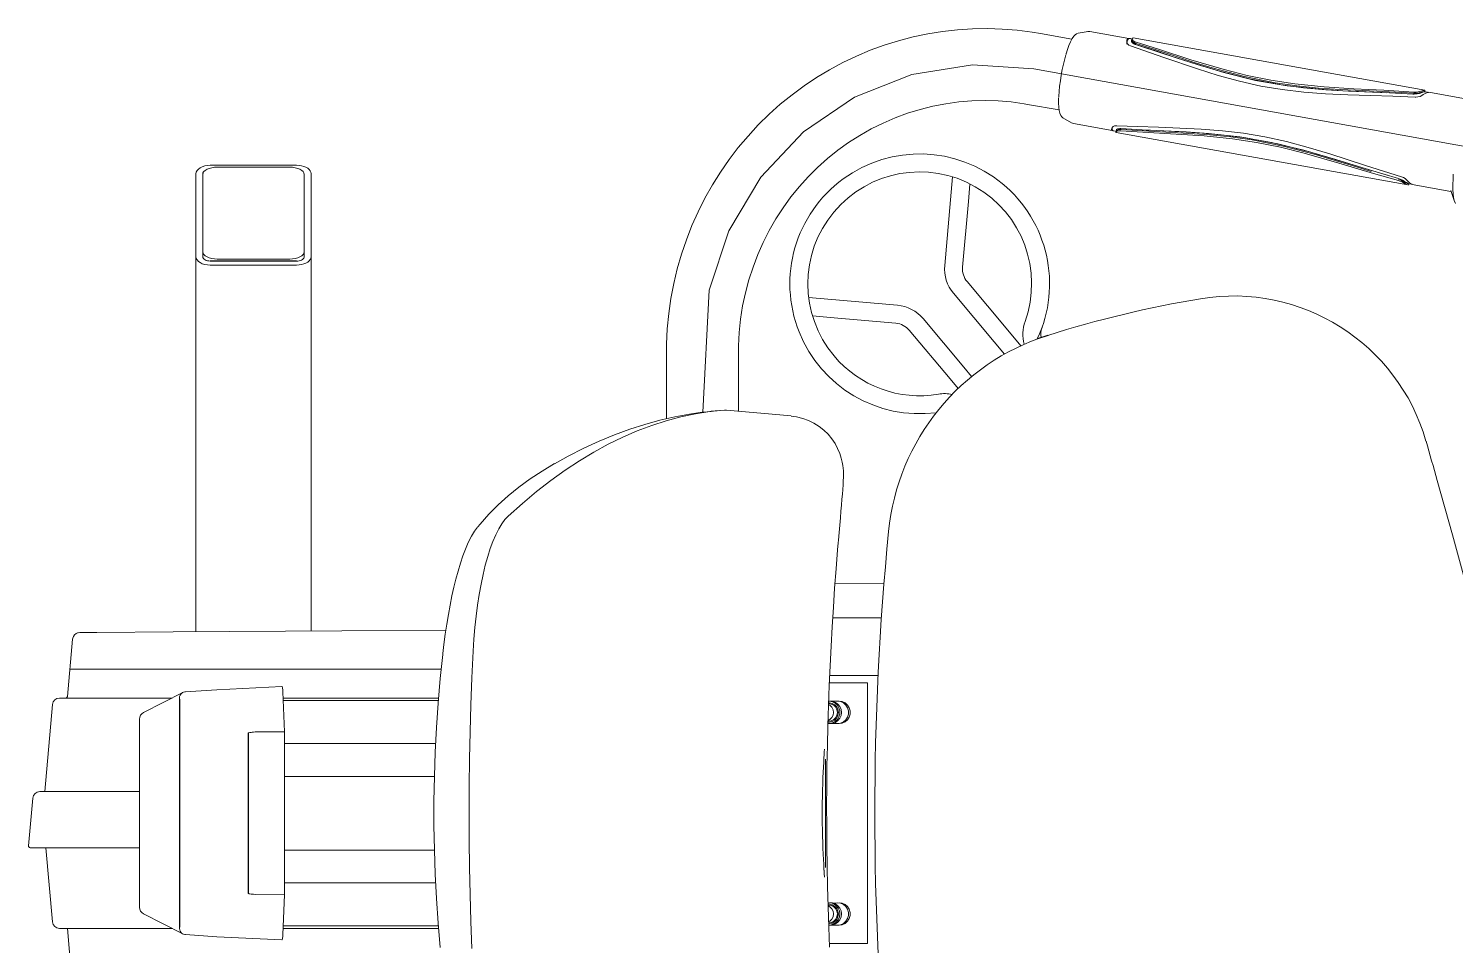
# Model space of a CAD drawing. Header units: millimetres. Extents: x -86 to 1114, y -52 to 545.
# Drawn here: x -86 to 458, y 196 to 545 of the extents above; entities that cross this region are included whole.
import ezdxf

# ---------------------------------------------------------------- set-up
doc = ezdxf.new("R2010")
doc.units = ezdxf.units.MM
doc.layers.add('ceco.net 103 stationary bike', color=7, linetype='Continuous')

msp = doc.modelspace()

# ---------------------------------------------------------------- linework, layer by layer
at = {"layer": 'ceco.net 103 stationary bike', "lineweight": 5}
for p, q in [((262.51, 544.37), (256.87, 543.47)), ((268.18, 545.01), (262.51, 544.37)), ((273.87, 545.38), (268.18, 545.01)), ((279.58, 545.47), (273.87, 545.38)), ((285.28, 545.29), (279.58, 545.47)), ((290.97, 544.84), (285.28, 545.29)), ((296.63, 544.11), (290.97, 544.84)), ((299.78, 543.59), (296.63, 544.11)), ((314.12, 543.69), (313.54, 543.48)), ((317.94, 544.38), (314.16, 543.7)), ((318.08, 544.4), (317.92, 544.35)), ((318.64, 544.35), (318.08, 544.4)), ((333.46, 541.72), (318.65, 544.38)), ((240.31, 539.15), (234.94, 537.18)), ((245.76, 540.85), (240.31, 539.15)), ((251.29, 542.29), (245.76, 540.85)), ((256.87, 543.47), (251.29, 542.29)), ((311.75, 541.44), (299.78, 543.59)), ((310.65, 539.07), (310.1, 537.55)), ((311.23, 540.44), (310.65, 539.07)), ((311.85, 541.64), (311.23, 540.44)), ((312.47, 542.56), (311.85, 541.64)), ((313.01, 543.12), (312.47, 542.56)), ((313.54, 543.48), (313.01, 543.12)), ((332.73, 540.17), (332.77, 541.1)), ((332.77, 539.96), (332.73, 540.17)), ((332.82, 540.5), (332.74, 539.55)), ((332.77, 541.1), (333.03, 541.64)), ((333.05, 539.51), (332.77, 539.96)), ((332.93, 541.05), (332.86, 540.71)), ((333.17, 541.43), (332.93, 541.05)), ((333.03, 541.64), (333.45, 541.69)), ((333.5, 539.14), (333.05, 539.51)), ((333.55, 541.64), (333.17, 541.43)), ((334.15, 538.84), (333.5, 539.14)), ((334, 541.62), (333.55, 541.64)), ((334.71, 541.49), (333.92, 541.64)), ((334.08, 541.57), (334, 541.62)), ((346.79, 534.49), (334.15, 538.84)), ((334.45, 541), (334.46, 541.02)), ((334.51, 540.71), (334.45, 541)), ((334.74, 540.14), (334.46, 540.5)), ((334.6, 540.49), (334.51, 540.71)), ((334.65, 540.26), (335.05, 539.88)), ((334.76, 541.7), (334.68, 541.27)), ((334.71, 541.27), (334.68, 541.21)), ((334.68, 541.21), (334.82, 540.68)), ((335.34, 539.72), (334.74, 540.14)), ((334.85, 541.87), (334.76, 541.63)), ((334.76, 541.63), (334.9, 541.12)), ((335.02, 540.42), (334.82, 540.68)), ((335.16, 541.9), (334.85, 541.87)), ((334.9, 541.12), (335.19, 540.8)), ((335.5, 540.1), (335.02, 540.42)), ((335.05, 539.88), (335.69, 539.56)), ((446.22, 521.96), (335.14, 541.91)), ((335.19, 540.8), (335.76, 540.47)), ((335.97, 539.46), (335.34, 539.72)), ((336.2, 539.82), (335.5, 540.1)), ((335.69, 539.56), (336.05, 539.44)), ((335.76, 540.47), (336.28, 540.28)), ((335.97, 539.46), (335.98, 539.47)), ((346.86, 535.9), (335.97, 539.46)), ((335.98, 539.47), (335.98, 539.47)), ((336.05, 539.44), (343.74, 536.96)), ((336.2, 539.82), (343.49, 537.5)), ((336.28, 540.28), (344.84, 537.58)), ((229.67, 534.97), (224.5, 532.5)), ((234.94, 537.18), (229.67, 534.97)), ((308.56, 531.91), (309.05, 533.9)), ((309.05, 533.9), (309.48, 535.47)), ((309.57, 535.87), (309.53, 535.73)), ((310.1, 537.55), (309.57, 535.87)), ((343.49, 537.5), (350.88, 535.07)), ((343.74, 536.96), (351.55, 534.38)), ((344.84, 537.58), (357.12, 533.61)), ((359.65, 530.12), (346.79, 534.49)), ((357.94, 532.25), (346.86, 535.9)), ((350.88, 535.07), (358.43, 532.6)), ((351.55, 534.38), (359.52, 531.79)), ((357.12, 533.61), (369.75, 529.82)), ((219.46, 529.79), (214.55, 526.84)), ((224.5, 532.5), (219.46, 529.79)), ((228.97, 519.38), (250.81, 528.03)), ((250.81, 528.03), (273.97, 531.66)), ((273.97, 531.66), (297.35, 530.1)), ((297.35, 530.1), (464.43, 500.09)), ((307.39, 525.61), (307.72, 527.72)), ((307.72, 527.72), (308.12, 529.84)), ((308.12, 529.84), (308.56, 531.91)), ((369.66, 528.69), (357.94, 532.25)), ((358.43, 532.6), (366.11, 530.22)), ((359.52, 531.79), (367.64, 529.32)), ((367.55, 527.64), (359.65, 530.12)), ((366.11, 530.22), (377.53, 527.15)), ((375.61, 525.43), (367.55, 527.64)), ((367.64, 529.32), (379.45, 526.28)), ((381.72, 525.71), (369.66, 528.69)), ((369.75, 529.82), (378.59, 527.59)), ((378.59, 527.59), (387.62, 525.76)), ((209.77, 523.66), (205.16, 520.26)), ((214.55, 526.84), (209.77, 523.66)), ((306.91, 521.55), (307.11, 523.53)), ((307.11, 523.53), (307.39, 525.61)), ((383.81, 523.58), (375.61, 525.43)), ((377.53, 527.15), (389.26, 524.77)), ((379.45, 526.28), (391.58, 524)), ((393.77, 523.63), (381.72, 525.71)), ((391.93, 522.23), (383.81, 523.58)), ((387.62, 525.76), (396.79, 524.38)), ((389.26, 524.77), (397.46, 523.63)), ((391.58, 524), (400.03, 522.94)), ((400.15, 521.27), (391.93, 522.23)), ((406.03, 522.33), (393.77, 523.63)), ((396.79, 524.38), (407.95, 523.28)), ((397.46, 523.63), (405.75, 522.83)), ((400.03, 522.94), (408.56, 522.19)), ((405.75, 522.83), (414.08, 522.27)), ((414.96, 521.76), (406.03, 522.33)), ((407.95, 523.28), (419.2, 522.56)), ((408.56, 522.19), (417.14, 521.68)), ((414.08, 522.27), (427.98, 521.59)), ((419.2, 522.56), (430.62, 521.97)), ((430.62, 521.97), (442.02, 521.29)), ((445.83, 521.94), (445.19, 521.79)), ((446.22, 521.96), (445.83, 521.94)), ((446.31, 521.84), (446.22, 521.96)), ((200.7, 516.64), (196.41, 512.81)), ((205.16, 520.26), (200.7, 516.64)), ((209.48, 506.11), (228.97, 519.38)), ((258.81, 515.89), (263.73, 516.84)), ((263.73, 516.84), (268.69, 517.52)), ((268.69, 517.52), (273.69, 517.93)), ((273.69, 517.93), (278.69, 518.06)), ((278.69, 518.06), (283.7, 517.92)), ((283.7, 517.92), (288.69, 517.51)), ((288.69, 517.51), (293.65, 516.83)), ((293.65, 516.83), (294.93, 516.61)), ((294.93, 516.61), (306.9, 514.46)), ((306.71, 518.58), (306.7, 517)), ((306.7, 517), (306.77, 515.57)), ((306.73, 519.03), (306.71, 518.58)), ((306.77, 519.37), (306.79, 519.68)), ((306.79, 519.68), (306.91, 521.55)), ((408.44, 520.65), (400.15, 521.27)), ((416.97, 520.24), (408.44, 520.65)), ((423.91, 521.33), (414.96, 521.76)), ((425.53, 519.95), (416.97, 520.24)), ((417.14, 521.68), (429.41, 521.11)), ((432.82, 520.94), (423.91, 521.33)), ((434.06, 519.68), (425.53, 519.95)), ((427.98, 521.59), (441.94, 520.82)), ((429.41, 521.11), (431.74, 520.98)), ((441.72, 520.47), (432.82, 520.94)), ((442.59, 519.36), (434.06, 519.68)), ((442.15, 520.46), (441.72, 520.47)), ((442.57, 520.81), (441.94, 520.82)), ((442.02, 521.29), (442.91, 521.28)), ((443.29, 520.57), (442.15, 520.46)), ((443.44, 520.89), (442.57, 520.81)), ((442.78, 519.36), (442.59, 519.36)), ((443.58, 519.43), (442.78, 519.36)), ((442.91, 521.28), (443.69, 521.37)), ((444.17, 520.8), (443.29, 520.57)), ((444.12, 521.04), (443.44, 520.89)), ((444.42, 519.65), (443.58, 519.43)), ((443.69, 521.37), (444.2, 521.49)), ((444.12, 521.04), (444.37, 521.13)), ((445.86, 521.33), (444.17, 520.8)), ((445.19, 521.79), (444.2, 521.49)), ((444.37, 521.13), (445.35, 521.42)), ((445.1, 519.99), (444.42, 519.65)), ((445.59, 520.3), (445.1, 519.99)), ((445.35, 521.42), (445.98, 521.53)), ((446.6, 520.87), (445.59, 520.3)), ((446.39, 521.42), (445.86, 521.33)), ((445.98, 521.53), (446.09, 521.51)), ((446.24, 521.39), (446.31, 521.84)), ((446.48, 521.4), (446.39, 521.42)), ((447.29, 521.27), (446.48, 521.42)), ((447.36, 521.16), (446.6, 520.87)), ((447.26, 521.28), (447.25, 521.27)), ((447.25, 521.25), (447.29, 521.26)), ((447.55, 521.15), (447.26, 521.28)), ((447.71, 521.15), (447.36, 521.16)), ((462.43, 518.55), (447.72, 521.2)), ((196.41, 512.81), (192.31, 508.77)), ((239.84, 509.48), (244.45, 511.47)), ((244.45, 511.47), (249.16, 513.2)), ((249.16, 513.2), (253.95, 514.68)), ((253.95, 514.68), (258.81, 515.89)), ((306.77, 515.57), (306.92, 514.32)), ((306.92, 514.32), (307.17, 513.22)), ((307.17, 513.22), (307.54, 512.38)), ((307.54, 512.38), (307.95, 511.84)), ((307.95, 511.84), (308.37, 511.53)), ((308.38, 511.51), (311.68, 509.55)), ((192.31, 508.77), (188.4, 504.55)), ((193.28, 488.87), (209.48, 506.11)), ((230.96, 504.77), (235.34, 507.24)), ((235.34, 507.24), (239.84, 509.48)), ((311.63, 509.62), (311.98, 509.41)), ((311.98, 509.41), (312.36, 509.34)), ((312.35, 509.31), (327.17, 506.64)), ((326.88, 506.97), (327.01, 507.54)), ((327.04, 506.68), (326.88, 506.97)), ((327.01, 507.54), (327.14, 507.85)), ((327.18, 506.68), (327.04, 506.68)), ((327.11, 507.55), (327.08, 507.11)), ((327.08, 507.11), (327.23, 506.77)), ((327.21, 507.83), (327.11, 507.55)), ((327.14, 507.85), (327.47, 508.19)), ((327.22, 507.94), (327.15, 507.66)), ((327.23, 506.77), (327.58, 506.57)), ((327.47, 508.19), (328.05, 508.41)), ((327.58, 506.57), (327.7, 506.57)), ((327.62, 506.56), (328.41, 506.42)), ((327.63, 506.6), (327.69, 506.6)), ((328.05, 508.41), (328.72, 508.49)), ((328.46, 506.42), (328.43, 506.43)), ((328.63, 506.44), (328.46, 506.42)), ((328.65, 506.44), (328.58, 506)), ((328.76, 506.24), (328.58, 506)), ((328.58, 506), (328.68, 505.88)), ((328.85, 506.7), (328.66, 506.45)), ((328.66, 506.45), (328.67, 506.43)), ((328.67, 507.04), (329.17, 507.27)), ((328.67, 505.88), (439.75, 485.93)), ((328.68, 505.88), (328.69, 505.88)), ((328.72, 508.49), (328.89, 508.48)), ((328.88, 506.35), (328.76, 506.24)), ((328.96, 506.8), (328.85, 506.7)), ((329.14, 506.47), (328.88, 506.35)), ((328.89, 508.48), (336.77, 508.16)), ((328.96, 506.8), (329.33, 506.95)), ((329.69, 506.56), (329.14, 506.47)), ((329.17, 507.27), (330.04, 507.38)), ((329.22, 507.28), (330.26, 507.09)), ((329.33, 506.95), (329.98, 507.03)), ((330.44, 506.55), (329.69, 506.56)), ((329.98, 507.03), (330.52, 507.02)), ((330.04, 507.38), (330.42, 507.37)), ((330.42, 507.37), (338.55, 506.9)), ((340.85, 505.87), (330.44, 506.55)), ((343.29, 506.25), (330.52, 507.02)), ((336.77, 508.16), (344.75, 507.89)), ((338.55, 506.9), (346.83, 506.51)), ((341.79, 506.73), (340.14, 506.83)), ((351.49, 505.28), (340.85, 505.87)), ((353.31, 506.16), (341.79, 506.73)), ((356.34, 505.57), (343.29, 506.25)), ((344.75, 507.89), (352.86, 507.6)), ((346.83, 506.51), (355.28, 506.08)), ((352.86, 507.6), (361.05, 507.19)), ((361.5, 505.64), (353.31, 506.16)), ((355.28, 506.08), (363.84, 505.5)), ((361.05, 507.19), (369.11, 506.56)), ((369.78, 504.9), (361.5, 505.64)), ((369.11, 506.56), (377.21, 505.61)), ((377.21, 505.61), (385.3, 504.26)), ((188.4, 504.55), (184.69, 500.15)), ((222.63, 499.12), (226.72, 502.05)), ((226.72, 502.05), (230.96, 504.77)), ((362.2, 504.56), (351.49, 505.28)), ((364.33, 505.01), (356.34, 505.57)), ((373.04, 503.46), (362.2, 504.56)), ((363.84, 505.5), (375.82, 504.21)), ((372.39, 504.21), (364.33, 505.01)), ((378.09, 503.84), (369.78, 504.9)), ((380.49, 503.07), (372.39, 504.21)), ((382.13, 502.08), (373.04, 503.46)), ((375.82, 504.21), (387.84, 502.13)), ((390.24, 501.56), (378.09, 503.84)), ((392.3, 500.69), (380.49, 503.07)), ((391.23, 500.25), (382.13, 502.08)), ((385.3, 504.26), (393.59, 502.41)), ((387.84, 502.13), (400.15, 499.15)), ((402.35, 498.52), (390.24, 501.56)), ((400.29, 498.02), (391.23, 500.25)), ((404.06, 497.62), (392.3, 500.69)), ((393.59, 502.41), (401.84, 500.19)), ((401.84, 500.19), (410.05, 497.72)), ((181.18, 495.57), (177.89, 490.82)), ((184.69, 500.15), (181.18, 495.57)), ((214.93, 492.59), (218.7, 495.96)), ((218.7, 495.96), (222.63, 499.12)), ((400.15, 499.15), (412.4, 495.59)), ((413.53, 494.23), (400.29, 498.02)), ((410.83, 496.05), (402.35, 498.52)), ((412.13, 495.24), (404.06, 497.62)), ((410.05, 497.72), (423.65, 493.34)), ((419.3, 493.46), (410.83, 496.05)), ((420.2, 492.77), (412.13, 495.24)), ((412.4, 495.59), (424.25, 491.94)), ((-21.83, 490.84), (-21.94, 490.22)), ((-21.94, 490.22), (-21.94, 458.57)), ((-21.52, 491.43), (-21.83, 490.84)), ((-21.01, 491.98), (-21.52, 491.43)), ((-20.33, 492.46), (-21.01, 491.98)), ((-19.5, 492.85), (-20.33, 492.46)), ((-18.55, 493.15), (-19.5, 492.85)), ((-19.25, 490.54), (-19.31, 490.22)), ((-19.2, 490.48), (-19.31, 489.95)), ((-19.31, 490.22), (-19.31, 489.95)), ((-19.31, 489.95), (-19.31, 460.46)), ((-19.09, 490.85), (-19.25, 490.54)), ((-18.89, 491), (-19.2, 490.48)), ((-18.82, 491.14), (-19.09, 490.85)), ((-18.38, 491.47), (-18.89, 491)), ((-18.55, 491.34), (-18.82, 491.14)), ((-17.52, 493.33), (-18.55, 493.15)), ((-17.7, 491.89), (-18.38, 491.47)), ((-16.87, 492.23), (-17.7, 491.89)), ((-16.45, 493.39), (-17.52, 493.33)), ((-15.92, 492.48), (-16.87, 492.23)), ((16.44, 493.39), (-16.45, 493.39)), ((-14.89, 492.64), (-15.92, 492.48)), ((-13.82, 492.69), (-14.89, 492.64)), ((13.81, 492.69), (-13.82, 492.69)), ((14.88, 492.64), (13.81, 492.69)), ((15.9, 492.48), (14.88, 492.64)), ((16.85, 492.23), (15.9, 492.48)), ((17.39, 493.34), (16.44, 493.39)), ((17.68, 491.89), (16.85, 492.23)), ((18.31, 493.2), (17.39, 493.34)), ((18.36, 491.47), (17.68, 491.89)), ((19.18, 492.96), (18.31, 493.2)), ((18.87, 491), (18.36, 491.47)), ((19.18, 490.49), (18.87, 491)), ((19.96, 492.65), (19.18, 492.96)), ((19.29, 489.95), (19.18, 490.49)), ((19.29, 460.46), (19.29, 489.95)), ((20.64, 492.26), (19.96, 492.65)), ((21.19, 491.81), (20.64, 492.26)), ((21.59, 491.31), (21.19, 491.81)), ((21.84, 490.77), (21.59, 491.31)), ((21.92, 490.22), (21.84, 490.77)), ((21.92, 490.22), (21.92, 458.57)), ((177.89, 490.82), (174.83, 485.93)), ((211.35, 489.03), (214.93, 492.59)), ((426.74, 490.26), (413.53, 494.23)), ((427.72, 490.88), (419.3, 493.46)), ((425.85, 491.06), (420.2, 492.77)), ((423.65, 493.34), (437.34, 489)), ((424.25, 491.94), (436.17, 488.38)), ((436.18, 487.56), (426.74, 490.26)), ((432.42, 489.5), (427.72, 490.88)), ((457, 488.16), (457.11, 489.98)), ((174.83, 485.93), (171.99, 480.9)), ((181.12, 468.46), (193.28, 488.87)), ((204.77, 481.34), (207.96, 485.27)), ((207.96, 485.27), (211.35, 489.03)), ((266.3, 489.04), (265.53, 480.22)), ((272.34, 479.63), (272.92, 486.25)), ((436.17, 488.38), (436.92, 488.12)), ((436.79, 487.37), (436.18, 487.56)), ((436.26, 488.03), (437.11, 487.74)), ((437.59, 487.04), (436.79, 487.37)), ((436.92, 488.12), (437.79, 487.7)), ((437.11, 487.74), (437.81, 487.42)), ((437.34, 489), (438.1, 488.7)), ((438.18, 486.72), (437.59, 487.04)), ((437.79, 487.7), (438.38, 487.34)), ((437.81, 487.42), (438.26, 487.16)), ((438.1, 488.7), (438.74, 488.33)), ((438.18, 486.72), (438.47, 486.53)), ((438.94, 486.75), (438.26, 487.16)), ((438.38, 487.34), (439.22, 486.79)), ((438.47, 486.53), (439.19, 486.13)), ((438.74, 488.33), (439.31, 487.88)), ((439.56, 486.44), (438.94, 486.75)), ((439.19, 486.13), (439.72, 485.94)), ((439.22, 486.79), (439.9, 486.44)), ((439.31, 487.88), (439.51, 487.67)), ((439.51, 487.67), (440.42, 486.74)), ((439.98, 486.36), (439.56, 486.44)), ((439.72, 485.94), (440.04, 485.97)), ((439.9, 486.44), (440.19, 486.37)), ((440.1, 486.45), (439.98, 486.36)), ((440.04, 485.97), (440.11, 486.14)), ((440.18, 486.35), (440.99, 486.2)), ((440.42, 486.74), (441.19, 486.2)), ((441.19, 486.2), (441.42, 486.18)), ((441.41, 486.12), (456.13, 483.48)), ((456.94, 486.09), (457, 488.16)), ((456.96, 484.2), (456.94, 486.09)), ((457.06, 482.54), (456.96, 484.2)), ((171.99, 480.9), (169.39, 475.73)), ((201.79, 477.24), (204.77, 481.34)), ((265.53, 480.22), (263.34, 455.21)), ((270.16, 454.61), (272.34, 479.63)), ((456.13, 483.48), (456.14, 483.48)), ((456.14, 483.48), (456.41, 483.36)), ((456.22, 483.83), (457.57, 479.65)), ((456.22, 483.83), (456.29, 483.61)), ((456.41, 483.36), (456.42, 483.36)), ((457.23, 481.12), (457.06, 482.54)), ((457.48, 479.95), (457.23, 481.12)), ((457.8, 479.07), (457.48, 479.95)), ((457.9, 478.87), (457.8, 479.07)), ((169.39, 475.73), (167.03, 470.45)), ((196.49, 468.58), (199.03, 472.98)), ((199.03, 472.98), (201.79, 477.24)), ((167.03, 470.45), (164.92, 465.06)), ((173.59, 445.85), (181.12, 468.46)), ((194.19, 464.05), (196.49, 468.58)), ((164.92, 465.06), (163.06, 459.57)), ((192.12, 459.4), (194.19, 464.05)), ((-21.93, 315.78), (-21.94, 458.57)), ((-21.94, 458.57), (-21.83, 457.95)), ((-21.83, 457.95), (-21.52, 457.36)), ((-21.52, 457.36), (-21.01, 456.81)), ((-21.01, 456.81), (-20.33, 456.33)), ((-19.31, 458.57), (-19.31, 460.46)), ((-19.31, 460.46), (-19.2, 459.92)), ((-19.31, 458.57), (-19.25, 458.25)), ((-19.25, 458.25), (-19.09, 457.94)), ((-19.2, 459.92), (-18.89, 459.41)), ((-19.09, 457.94), (-18.82, 457.66)), ((-18.89, 459.41), (-18.38, 458.93)), ((-18.82, 457.66), (-18.47, 457.41)), ((-18.47, 457.41), (-18.04, 457.2)), ((-18.38, 458.93), (-17.7, 458.52)), ((-18.04, 457.2), (-17.55, 457.05)), ((-17.7, 458.52), (-16.87, 458.18)), ((-17.55, 457.05), (-17.01, 456.96)), ((-17.01, 456.96), (-16.45, 456.93)), ((-16.87, 458.18), (-15.92, 457.92)), ((-15.92, 457.92), (-14.89, 457.77)), ((-14.89, 457.77), (-13.82, 457.72)), ((-13.82, 457.72), (13.81, 457.72)), ((13.81, 457.72), (14.88, 457.77)), ((14.88, 457.77), (15.91, 457.92)), ((15.91, 457.92), (16.85, 458.18)), ((16.44, 456.93), (16.93, 456.95)), ((16.85, 458.18), (17.68, 458.52)), ((16.93, 456.95), (17.41, 457.03)), ((17.41, 457.03), (17.86, 457.15)), ((17.68, 458.52), (18.37, 458.93)), ((17.86, 457.15), (18.27, 457.31)), ((18.27, 457.31), (18.62, 457.51)), ((18.37, 458.93), (18.87, 459.41)), ((18.62, 457.51), (18.91, 457.75)), ((18.87, 459.41), (19.18, 459.92)), ((18.91, 457.75), (19.12, 458.01)), ((19.12, 458.01), (19.25, 458.29)), ((19.18, 459.92), (19.29, 460.46)), ((19.25, 458.29), (19.29, 458.57)), ((19.29, 460.46), (19.29, 458.57)), ((20.64, 456.54), (21.19, 456.99)), ((21.19, 456.99), (21.59, 457.49)), ((21.59, 457.49), (21.84, 458.02)), ((21.84, 458.02), (21.92, 458.57)), ((21.92, 458.57), (21.92, 316.03)), ((163.06, 459.57), (161.45, 454)), ((190.3, 454.64), (192.12, 459.4)), ((-20.33, 456.33), (-19.5, 455.94)), ((-19.5, 455.94), (-18.55, 455.65)), ((-18.55, 455.65), (-17.52, 455.47)), ((-17.52, 455.47), (-16.45, 455.41)), ((16.44, 455.41), (-16.45, 455.41)), ((16.44, 455.41), (17.39, 455.45)), ((17.39, 455.45), (18.31, 455.6)), ((18.31, 455.6), (19.18, 455.83)), ((19.18, 455.83), (19.96, 456.15)), ((19.96, 456.15), (20.64, 456.54)), ((161.45, 454), (160.11, 448.36)), ((188.73, 449.79), (190.3, 454.64)), ((160.11, 448.36), (159.03, 442.66)), ((171.22, 399.37), (173.59, 445.85)), ((187.42, 444.86), (188.73, 449.79)), ((287.4, 430.63), (271.89, 449.11)), ((159.03, 442.66), (158.21, 436.92)), ((186.36, 439.87), (187.42, 444.86)), ((220.31, 442.28), (211.5, 443.05)), ((245.33, 440.09), (220.31, 442.28)), ((266.65, 444.71), (282.15, 426.23)), ((158.21, 436.92), (157.66, 431.14)), ((185.57, 434.83), (186.36, 439.87)), ((213.14, 436.04), (219.72, 435.47)), ((219.72, 435.47), (244.73, 433.28)), ((270.6, 416.53), (255.09, 435.01)), ((157.66, 431.14), (157.37, 425.34)), ((184.78, 424.65), (185.04, 429.75)), ((185.04, 429.75), (185.57, 434.83)), ((249.85, 430.61), (265.36, 412.14)), ((292.37, 424.7), (287.4, 430.63)), ((157.37, 425.34), (157.33, 422.12)), ((184.74, 422.12), (184.78, 424.65)), ((282.15, 426.23), (286.12, 421.51)), ((157.33, 422.12), (157.33, 396.92)), ((184.74, 399.77), (184.74, 422.12)), ((273.59, 412.97), (270.6, 416.53)), ((265.36, 412.14), (268.46, 408.43)), ((160.46, 397.64), (154.8, 396.33)), ((157.26, 396.15), (162.8, 397.62)), ((166.06, 398.69), (160.46, 397.64)), ((162.8, 397.62), (168.35, 398.78)), ((170.93, 399.36), (166.06, 398.69)), ((168.35, 398.78), (173.9, 399.64)), ((174.31, 399.69), (171.22, 399.37)), ((173.9, 399.64), (179.45, 400.18)), ((177.39, 400.02), (174.31, 399.74)), ((180.26, 400.17), (179.45, 400.18)), ((204.79, 397.94), (180.26, 400.17)), ((206.83, 397.62), (204.78, 397.88)), ((209.3, 397), (206.83, 397.62)), ((211.47, 396.2), (209.3, 397)), ((143.35, 392.89), (137.57, 390.75)), ((140.68, 389.89), (146.2, 392.29)), ((149.09, 394.75), (143.35, 392.89)), ((146.2, 392.29), (151.72, 394.37)), ((154.8, 396.33), (149.09, 394.75)), ((151.72, 394.37), (157.26, 396.15)), ((213.53, 395.18), (211.47, 396.2)), ((215.47, 393.95), (213.53, 395.18)), ((217.26, 392.54), (215.47, 393.95)), ((218.88, 390.96), (217.26, 392.54)), ((131.73, 388.34), (125.85, 385.65)), ((129.68, 384.19), (135.18, 387.19)), ((137.57, 390.75), (131.73, 388.34)), ((135.18, 387.19), (140.68, 389.89)), ((220.31, 389.25), (218.88, 390.96)), ((221.54, 387.44), (220.31, 389.25)), ((222.55, 385.58), (221.54, 387.44)), ((119.93, 382.67), (114.63, 379.78)), ((118.74, 377.27), (124.2, 380.88)), ((125.85, 385.65), (119.93, 382.67)), ((124.2, 380.88), (129.68, 384.19)), ((223.35, 383.71), (222.55, 385.58)), ((223.93, 381.94), (223.35, 383.71)), ((224.3, 380.39), (223.93, 381.94)), ((109.92, 376.98), (105.37, 373.98)), ((114.64, 379.79), (109.92, 376.98)), ((113.29, 373.35), (118.74, 377.27)), ((224.53, 379.1), (224.3, 380.39)), ((224.66, 378.03), (224.53, 379.1)), ((224.73, 377.11), (224.66, 378.03)), ((224.76, 376.3), (224.73, 377.11)), ((224.77, 375.58), (224.76, 376.3)), ((224.76, 374.68), (224.77, 375.58)), ((101.06, 370.82), (97.03, 367.54)), ((105.37, 373.98), (101.06, 370.82)), ((107.85, 369.13), (113.29, 373.35)), ((224.35, 368.19), (224.49, 369.99)), ((224.49, 369.99), (224.61, 371.67)), ((224.61, 371.67), (224.71, 373.22)), ((224.71, 373.22), (224.76, 374.68)), ((456.75, 352.75), (450.96, 373.4)), ((97.03, 367.54), (93.23, 364.1)), ((97.04, 359.79), (102.44, 364.61)), ((102.44, 364.61), (107.85, 369.13)), ((224.01, 364.03), (224.19, 366.21)), ((224.19, 366.21), (224.35, 368.19)), ((89.67, 360.51), (86.34, 356.78)), ((93.23, 364.1), (89.67, 360.51)), ((95.81, 358.48), (97.04, 359.79)), ((223.35, 356.39), (223.58, 359.1)), ((223.58, 359.1), (223.8, 361.65)), ((223.8, 361.65), (224.01, 364.03)), ((84.23, 354.03), (83.07, 352.15)), ((85.34, 355.55), (84.23, 354.03)), ((85.4, 355.62), (85.34, 355.55)), ((86.34, 356.78), (85.47, 355.69)), ((92.31, 352.71), (93.44, 354.93)), ((93.44, 354.93), (94.61, 356.86)), ((94.61, 356.86), (95.81, 358.48)), ((222.85, 350.62), (223.1, 353.56)), ((223.1, 353.56), (223.35, 356.39)), ((81.83, 349.75), (80.74, 347.27)), ((83.07, 352.15), (81.83, 349.75)), ((90.2, 347.43), (91.23, 350.21)), ((91.23, 350.21), (92.31, 352.71)), ((222.53, 346.94), (222.77, 349.66)), ((222.76, 349.64), (222.85, 350.62)), ((462.1, 333.17), (456.75, 352.75)), ((79.78, 344.75), (78.8, 341.87)), ((80.74, 347.27), (79.78, 344.75)), ((88.31, 341.12), (89.22, 344.4)), ((89.22, 344.4), (90.2, 347.43)), ((221.95, 339.72), (222.53, 346.94)), ((77.91, 338.91), (77.09, 335.85)), ((78.8, 341.87), (77.91, 338.91)), ((86.69, 333.91), (87.47, 337.62)), ((87.47, 337.62), (88.31, 341.12)), ((221.41, 332.43), (221.95, 339.72)), ((76.33, 332.74), (75.59, 329.41)), ((77.09, 335.85), (76.33, 332.74)), ((85.99, 330.01), (86.69, 333.91)), ((220.91, 325.1), (221.41, 332.43)), ((240.29, 334.09), (221.54, 334.14)), ((75.59, 329.41), (74.9, 325.95)), ((85.37, 325.94), (85.99, 330.01)), ((74.24, 322.35), (73.63, 318.63)), ((74.9, 325.95), (74.24, 322.35)), ((84.36, 317.37), (84.82, 321.72)), ((84.82, 321.72), (85.37, 325.94)), ((220.45, 317.71), (220.91, 325.1)), ((220.58, 321.03), (239.22, 321.04)), ((-66.77, 315.4), (-67.12, 315.31)), ((-66.21, 315.46), (-66.77, 315.4)), ((-66.21, 315.46), (-65.99, 315.46)), ((-65.99, 315.46), (-65.1, 315.47)), ((-65.1, 315.47), (-62.95, 315.49)), ((-62.95, 315.49), (-59.75, 315.51)), ((-59.75, 315.51), (-30.62, 315.73)), ((-30.62, 315.73), (33.68, 316.1)), ((33.68, 316.1), (73.28, 316.25)), ((73.63, 318.63), (73.06, 314.81)), ((83.99, 312.91), (84.36, 317.37)), ((220.04, 310.26), (220.45, 317.71)), ((-68.96, 312.97), (-70.86, 291.15)), ((-68.89, 313.28), (-68.96, 312.97)), ((-68.62, 314.03), (-68.89, 313.28)), ((-68.17, 314.63), (-68.62, 314.03)), ((-67.6, 315.08), (-68.17, 314.63)), ((-67.12, 315.31), (-67.6, 315.08)), ((72.54, 310.91), (72.13, 307.45)), ((73.06, 314.81), (72.54, 310.91)), ((83.71, 308.37), (83.99, 312.91)), ((219.66, 302.75), (220.04, 310.26)), ((72.09, 307.16), (71.14, 297.93)), ((72.12, 307.46), (72.09, 307.16)), ((83.71, 308.37), (83.22, 298.18)), ((-69.96, 301.51), (-14.38, 301.51)), ((-14.38, 301.51), (71.51, 301.52)), ((219.34, 295.28), (219.66, 302.75)), ((237.95, 299.11), (219.47, 299.11)), ((-25.97, 292.86), (-13.96, 293.71)), ((10.79, 294.94), (-13.96, 293.71)), ((10.79, 294.94), (10.8, 294.94)), ((10.8, 294.94), (10.88, 294.89)), ((10.88, 294.89), (10.95, 294.75)), ((10.95, 294.75), (11.02, 294.52)), ((11.02, 294.52), (11.09, 294.21)), ((11.09, 294.21), (11.14, 293.82)), ((11.14, 293.82), (11.18, 293.39)), ((71.14, 297.93), (70.34, 288.63)), ((83.22, 298.18), (82.81, 287.95)), ((219.06, 287.73), (219.34, 295.28)), ((233.87, 296.37), (219.39, 296.37)), ((233.87, 296.37), (233.87, 197.03)), ((-73.89, 290.55), (-66.43, 290.55)), ((-66.43, 290.55), (-31.03, 290.55)), ((-26.96, 292.63), (-41.94, 284.99)), ((-28.24, 290.12), (-28.23, 290.63)), ((-28.23, 290.63), (-28.14, 291.13)), ((-28.14, 291.13), (-27.96, 291.58)), ((-27.96, 291.58), (-27.71, 291.99)), ((-27.71, 291.99), (-27.4, 292.33)), ((-27.4, 292.33), (-27.03, 292.59)), ((-27.03, 292.59), (-26.61, 292.77)), ((-26.61, 292.77), (-26.17, 292.85)), ((-26.11, 292.85), (-26.17, 292.85)), ((-26.04, 292.86), (-26.11, 292.85)), ((-25.97, 292.86), (-26.04, 292.86)), ((11.18, 293.39), (11.21, 292.91)), ((11.84, 277.72), (11.21, 292.91)), ((11.31, 290.55), (70.51, 290.55)), ((70.42, 289.57), (11.35, 289.56)), ((70.34, 288.63), (69.7, 279.3)), ((219.09, 288.77), (219.43, 288.76)), ((223.11, 289.35), (219.1, 289.29)), ((219.49, 289.34), (219.1, 289.29)), ((220.13, 288.27), (219.11, 288.44)), ((219.43, 288.76), (220.49, 288.51)), ((219.47, 289.34), (220.57, 289.1)), ((220.64, 289.26), (219.49, 289.34)), ((221.06, 287.79), (220.13, 288.27)), ((220.49, 288.51), (221.43, 287.96)), ((220.57, 289.1), (221.59, 288.57)), ((221.72, 288.87), (220.64, 289.26)), ((221.59, 288.57), (222.43, 287.77)), ((222.66, 288.2), (221.72, 288.87)), ((223.68, 289.17), (222.49, 289.35)), ((223.38, 287.29), (222.66, 288.2)), ((224.3, 289.17), (223.11, 289.35)), ((224.78, 288.67), (223.68, 289.17)), ((225.39, 288.67), (224.3, 289.17)), ((225.68, 287.87), (224.78, 288.67)), ((226.3, 287.87), (225.39, 288.67)), ((-76.62, 288.05), (-79.52, 254.92)), ((82.81, 287.95), (82.5, 277.67)), ((218.82, 280.08), (219.06, 287.73)), ((219.07, 288.11), (219.6, 287.79)), ((219.6, 287.79), (220.34, 287.05)), ((220.34, 283.09), (219.6, 282.35)), ((220.34, 287.05), (220.81, 286.11)), ((220.81, 284.03), (220.34, 283.09)), ((220.81, 286.11), (220.97, 285.07)), ((220.97, 285.07), (220.81, 284.03)), ((221.8, 287.05), (221.06, 287.79)), ((221.06, 282.35), (221.8, 283.09)), ((221.43, 287.96), (222.18, 287.15)), ((222.18, 282.99), (221.43, 282.18)), ((222.27, 286.11), (221.8, 287.05)), ((221.8, 283.09), (222.27, 284.03)), ((222.18, 287.15), (222.65, 286.16)), ((222.65, 283.98), (222.18, 282.99)), ((222.43, 285.07), (222.27, 286.11)), ((222.27, 284.03), (222.43, 285.07)), ((222.43, 287.77), (223.03, 286.78)), ((223.03, 283.37), (222.43, 282.37)), ((222.65, 286.16), (222.81, 285.07)), ((222.81, 285.07), (222.65, 283.98)), ((222.66, 281.95), (223.38, 282.85)), ((223.03, 286.78), (223.34, 285.65)), ((223.34, 284.49), (223.03, 283.37)), ((223.34, 285.65), (223.34, 284.49)), ((223.84, 286.23), (223.38, 287.29)), ((223.38, 282.85), (223.84, 283.92)), ((224, 285.07), (223.84, 286.23)), ((223.84, 283.92), (224, 285.07)), ((226.33, 286.85), (225.68, 287.87)), ((225.68, 282.27), (226.33, 283.3)), ((226.95, 286.85), (226.3, 287.87)), ((226.3, 282.27), (226.95, 283.3)), ((226.67, 285.68), (226.33, 286.85)), ((226.33, 283.3), (226.67, 284.46)), ((226.67, 284.46), (226.67, 285.68)), ((227.29, 285.68), (226.95, 286.85)), ((226.95, 283.3), (227.29, 284.46)), ((227.29, 284.46), (227.29, 285.68)), ((-43.43, 282.54), (-43.43, 210.84)), ((-2.06, 277.26), (-1.77, 277.34)), ((-1.77, 277.34), (-1.39, 277.41)), ((-1.39, 277.41), (-0.95, 277.47)), ((-0.95, 277.47), (-0.47, 277.53)), ((-0.47, 277.53), (0.05, 277.58)), ((0.05, 277.58), (0.57, 277.62)), ((0.61, 277.62), (0.57, 277.62)), ((0.61, 277.62), (11.84, 277.72)), ((11.84, 215.66), (11.84, 277.72)), ((69.7, 279.3), (69.22, 269.95)), ((82.5, 277.67), (82.28, 267.36)), ((218.63, 272.39), (218.82, 280.08)), ((218.84, 280.9), (223.11, 280.8)), ((218.84, 280.9), (219.49, 280.81)), ((219.43, 281.39), (218.86, 281.39)), ((218.87, 281.72), (219.11, 281.71)), ((219.6, 282.35), (218.9, 281.95)), ((219.11, 281.71), (220.13, 281.87)), ((220.49, 281.63), (219.43, 281.39)), ((220.57, 281.04), (219.47, 280.81)), ((219.49, 280.81), (220.64, 280.89)), ((220.13, 281.87), (221.06, 282.35)), ((221.43, 282.18), (220.49, 281.63)), ((221.59, 281.58), (220.57, 281.04)), ((220.64, 280.89), (221.72, 281.27)), ((222.43, 282.37), (221.59, 281.58)), ((221.72, 281.27), (222.66, 281.95)), ((222.49, 280.8), (223.68, 280.97)), ((223.11, 280.8), (224.3, 280.97)), ((223.68, 280.97), (224.78, 281.48)), ((224.3, 280.97), (225.39, 281.48)), ((224.78, 281.48), (225.68, 282.27)), ((225.39, 281.48), (226.3, 282.27)), ((69.39, 273.2), (11.84, 273.2)), ((218.49, 264.69), (218.63, 272.39)), ((69.22, 269.95), (68.9, 260.61)), ((82.28, 267.36), (82.14, 257.03)), ((217.23, 266.1), (217.32, 267.74)), ((217.32, 267.74), (217.34, 268.34)), ((217.35, 268.35), (217.41, 269.46)), ((217.41, 269.46), (217.46, 270.36)), ((217.46, 270.36), (217.5, 270.87)), ((217.5, 270.87), (217.52, 271.1)), ((217.52, 271.1), (217.52, 271.11)), ((217.87, 267.33), (217.87, 267.28)), ((217.87, 267.28), (217.88, 264.21)), ((216.95, 260.19), (217.04, 262.31)), ((217.04, 262.31), (217.14, 264.27)), ((217.14, 264.27), (217.23, 266.1)), ((217.88, 264.21), (217.88, 260.67)), ((218.4, 257.03), (218.49, 264.69)), ((68.91, 260.73), (11.84, 260.73)), ((68.9, 260.61), (68.75, 251.31)), ((82.14, 257.03), (82.1, 246.7)), ((216.73, 253.09), (216.79, 255.55)), ((216.79, 255.55), (216.87, 257.93)), ((216.87, 257.93), (216.95, 260.19)), ((217.87, 256.68), (217.86, 252.55)), ((217.88, 260.67), (217.87, 256.68)), ((218.36, 249.41), (218.4, 257.03)), ((-84.12, 252.41), (-85.71, 234.25)), ((-81.39, 254.92), (-73, 254.92)), ((-73, 254.92), (-43.43, 254.92)), ((68.75, 251.31), (68.75, 242.04)), ((216.66, 248.07), (216.69, 250.59)), ((216.69, 250.59), (216.73, 253.09)), ((217.86, 252.55), (217.86, 248.23)), ((82.1, 246.7), (82.14, 236.36)), ((216.66, 245.5), (216.66, 248.07)), ((216.68, 242.94), (216.66, 245.5)), ((217.86, 248.23), (217.86, 244)), ((218.37, 241.79), (218.36, 249.41)), ((68.75, 242.04), (68.9, 232.78)), ((216.73, 240.41), (216.68, 242.94)), ((216.79, 237.94), (216.73, 240.41)), ((217.86, 244), (217.87, 239.85)), ((217.87, 239.85), (217.87, 235.92)), ((218.43, 234.12), (218.37, 241.79)), ((82.14, 236.36), (82.28, 226.03)), ((216.86, 235.57), (216.79, 237.94)), ((216.95, 233.32), (216.86, 235.57)), ((217.87, 235.92), (217.88, 232.28)), ((218.53, 226.43), (218.43, 234.12)), ((-76.2, 233.54), (-85.05, 233.54)), ((-79.08, 233.54), (-81.37, 233.54)), ((-79.08, 233.54), (-76.61, 205.34)), ((-43.43, 233.54), (-76.2, 233.54)), ((68.91, 232.66), (11.84, 232.66)), ((68.9, 232.78), (69.22, 223.5)), ((217.04, 231.15), (216.95, 233.32)), ((217.14, 229.12), (217.04, 231.15)), ((217.23, 227.24), (217.14, 229.12)), ((217.88, 228.97), (217.87, 226.15)), ((217.88, 232.28), (217.88, 228.97)), ((69.22, 223.5), (69.7, 214.18)), ((82.28, 226.03), (82.5, 215.72)), ((217.32, 225.51), (217.23, 227.24)), ((217.34, 225.06), (217.32, 225.51)), ((217.38, 224.35), (217.35, 225.06)), ((217.44, 223.41), (217.38, 224.35)), ((217.48, 222.77), (217.44, 223.41)), ((217.87, 226.15), (217.87, 226.04)), ((218.69, 218.72), (218.53, 226.43)), ((69.39, 220.19), (11.84, 220.19)), ((217.51, 222.41), (217.48, 222.77)), ((217.52, 222.28), (217.51, 222.41)), ((217.52, 222.29), (217.52, 222.28)), ((218.9, 211.01), (218.69, 218.72)), ((-2.06, 216.13), (-1.76, 216.05)), ((-1.76, 216.05), (-1.39, 215.98)), ((-1.39, 215.98), (-0.95, 215.91)), ((-0.95, 215.91), (-0.46, 215.85)), ((-0.46, 215.85), (0.05, 215.8)), ((0.05, 215.8), (0.58, 215.77)), ((0.58, 215.77), (0.61, 215.77)), ((0.61, 215.77), (11.84, 215.66)), ((11.21, 200.48), (11.84, 215.66)), ((69.7, 214.18), (70.34, 204.86)), ((82.5, 215.72), (82.82, 205.44)), ((223.11, 212.6), (218.84, 212.49)), ((219.49, 212.59), (218.84, 212.49)), ((219.47, 212.59), (220.02, 212.51)), ((220.64, 212.51), (219.49, 212.59)), ((220.02, 212.51), (221.1, 212.12)), ((221.72, 212.12), (220.64, 212.51)), ((221.1, 212.12), (222.04, 211.45)), ((222.66, 211.45), (221.72, 212.12)), ((223.68, 212.43), (222.49, 212.6)), ((224.3, 212.43), (223.11, 212.6)), ((224.78, 211.92), (223.68, 212.43)), ((225.39, 211.92), (224.3, 212.43)), ((-41.94, 208.4), (-26.95, 200.76)), ((218.87, 212.01), (219.43, 212.01)), ((218.9, 211.44), (219.61, 211.05)), ((219.16, 203.31), (218.9, 211.01)), ((220.14, 211.52), (219.11, 211.69)), ((219.43, 212.01), (220.49, 211.76)), ((219.61, 211.05), (220.34, 210.3)), ((221.06, 211.05), (220.14, 211.52)), ((220.34, 210.3), (220.81, 209.36)), ((220.81, 207.28), (220.34, 206.34)), ((220.49, 211.76), (221.44, 211.21)), ((220.81, 209.36), (220.97, 208.32)), ((220.97, 208.32), (220.81, 207.28)), ((221.8, 210.3), (221.06, 211.05)), ((221.44, 211.21), (222.18, 210.4)), ((222.27, 209.36), (221.8, 210.3)), ((221.8, 206.34), (222.27, 207.28)), ((222.04, 211.45), (222.77, 210.54)), ((222.18, 210.4), (222.65, 209.41)), ((222.65, 207.23), (222.18, 206.24)), ((222.43, 208.32), (222.27, 209.36)), ((222.27, 207.28), (222.43, 208.32)), ((222.65, 209.41), (222.81, 208.32)), ((222.81, 208.32), (222.65, 207.23)), ((223.39, 210.54), (222.66, 211.45)), ((222.77, 210.54), (223.23, 209.48)), ((223.23, 207.17), (222.77, 206.1)), ((223.23, 209.48), (223.38, 208.32)), ((223.38, 208.32), (223.23, 207.17)), ((223.84, 209.48), (223.39, 210.54)), ((223.39, 206.1), (223.84, 207.17)), ((224, 208.32), (223.84, 209.48)), ((223.84, 207.17), (224, 208.32)), ((225.68, 211.12), (224.78, 211.92)), ((226.3, 211.12), (225.39, 211.92)), ((226.34, 210.1), (225.68, 211.12)), ((226.95, 210.1), (226.3, 211.12)), ((226.67, 208.93), (226.34, 210.1)), ((226.34, 206.55), (226.67, 207.71)), ((226.67, 207.71), (226.67, 208.93)), ((227.29, 208.93), (226.95, 210.1)), ((226.95, 206.55), (227.29, 207.71)), ((227.29, 207.71), (227.29, 208.93)), ((-73.88, 202.84), (-66.43, 202.84)), ((-70.91, 202.84), (-68.93, 180.21)), ((-66.43, 202.84), (-31.03, 202.84)), ((-28.23, 202.75), (-28.24, 203.27)), ((-28.13, 202.26), (-28.23, 202.75)), ((-27.96, 201.8), (-28.13, 202.26)), ((-27.71, 201.4), (-27.96, 201.8)), ((-27.39, 201.06), (-27.71, 201.4)), ((11.31, 202.84), (70.51, 202.84)), ((70.43, 203.82), (11.35, 203.82)), ((70.34, 204.86), (71.13, 195.55)), ((82.82, 205.44), (83.22, 195.21)), ((219.11, 204.96), (220.14, 205.12)), ((219.43, 204.64), (219.11, 204.63)), ((219.61, 205.6), (219.12, 205.3)), ((219.12, 204.1), (223.11, 204.05)), ((219.12, 204.1), (219.49, 204.06)), ((219.46, 195.65), (219.16, 203.31)), ((220.49, 204.88), (219.43, 204.64)), ((220.02, 204.14), (219.47, 204.06)), ((219.49, 204.06), (220.64, 204.14)), ((220.34, 206.34), (219.61, 205.6)), ((221.1, 204.53), (220.02, 204.14)), ((220.14, 205.12), (221.06, 205.6)), ((221.44, 205.43), (220.49, 204.88)), ((220.64, 204.14), (221.72, 204.53)), ((221.06, 205.6), (221.8, 206.34)), ((222.04, 205.2), (221.1, 204.53)), ((222.18, 206.24), (221.44, 205.43)), ((221.72, 204.53), (222.66, 205.2)), ((222.77, 206.1), (222.04, 205.2)), ((222.49, 204.05), (223.68, 204.22)), ((222.66, 205.2), (223.39, 206.1)), ((223.11, 204.05), (224.3, 204.22)), ((223.68, 204.22), (224.78, 204.73)), ((224.3, 204.22), (225.39, 204.73)), ((224.78, 204.73), (225.68, 205.52)), ((225.39, 204.73), (226.3, 205.52)), ((225.68, 205.52), (226.34, 206.55)), ((226.3, 205.52), (226.95, 206.55)), ((-27.02, 200.79), (-27.39, 201.06)), ((-26.61, 200.62), (-27.02, 200.79)), ((-26.17, 200.54), (-26.61, 200.62)), ((-26.17, 200.54), (-26.11, 200.53)), ((-26.11, 200.53), (-26.04, 200.53)), ((-26.04, 200.53), (-25.97, 200.52)), ((-25.97, 200.52), (-13.96, 199.67)), ((-13.96, 199.67), (10.79, 198.45)), ((10.8, 198.45), (10.79, 198.45)), ((10.88, 198.5), (10.8, 198.45)), ((10.95, 198.64), (10.88, 198.5)), ((11.02, 198.87), (10.95, 198.64)), ((11.09, 199.18), (11.02, 198.87)), ((11.14, 199.56), (11.09, 199.18)), ((11.18, 200), (11.14, 199.56)), ((11.21, 200.48), (11.18, 200)), ((219.4, 197.03), (233.87, 197.03))]:
    msp.add_line(p, q, dxfattribs=at)
at = {"layer": 'ceco.net 103 stationary bike'}
for p, q in [((16.44, 456.93), (-16.45, 456.93)), ((302.58, 428.63), (298.63, 427.28)), ((-28.24, 290.12), (-28.24, 203.34)), ((-2.06, 277.26), (-2.06, 216.13))]:
    msp.add_line(p, q, dxfattribs=at)
at = {"layer": 'ceco.net 103 stationary bike', "lineweight": 5}
for centre, radius, start, end in [((253.82, 448.26), 49.47, 334.9084, 277.2826), ((253.82, 448.26), 42.63, 340.3195, 220.0009), ((277.67, 453.96), 14.39, 175.0009, 220.0009), ((277.67, 453.96), 7.54, 175.0009, 220.0009), ((431.39, 20.15), 428.31, 99.4929, 107.5009), ((373.34, 367.31), 76.33, 16.0417, 99.4929), ((244.07, 425.76), 14.39, 40.0009, 85.0009), ((244.07, 425.76), 7.54, 40.0009, 85.0009), ((307.51, 429.06), 14.39, 160.3195, 195.3013), ((307.51, 429.06), 7.54, 160.3195, 189.6073), ((328.84, 345.37), 87.3, 107.4991, 174.3851), ((253.82, 448.26), 42.63, 220.0009, 279.6823), ((263.41, 392.06), 14.39, 78.8804, 99.6823), ((-2591, -485.04), 3160.78, 15.75902, 16.04168), ((1332.7, 246.72), 1096, 174.38692, 185.61492), ((-73.89, 287.81), 2.74, 90.0009, 175.0009), ((-71.52, 291.21), 0.658, 270.0009, 355.0009), ((-40.69, 282.54), 2.74, 117.0268, 180.0009), ((-81.39, 252.17), 2.74, 90.0009, 175.0009), ((-85.05, 234.19), 0.658, 175.0009, 270.0009), ((-40.69, 210.84), 2.74, 180.0009, 242.9751), ((-73.88, 205.58), 2.74, 185.0009, 270.0009)]:
    msp.add_arc(centre, radius, start, end, dxfattribs=at)

doc.saveas('drawing.dxf')
